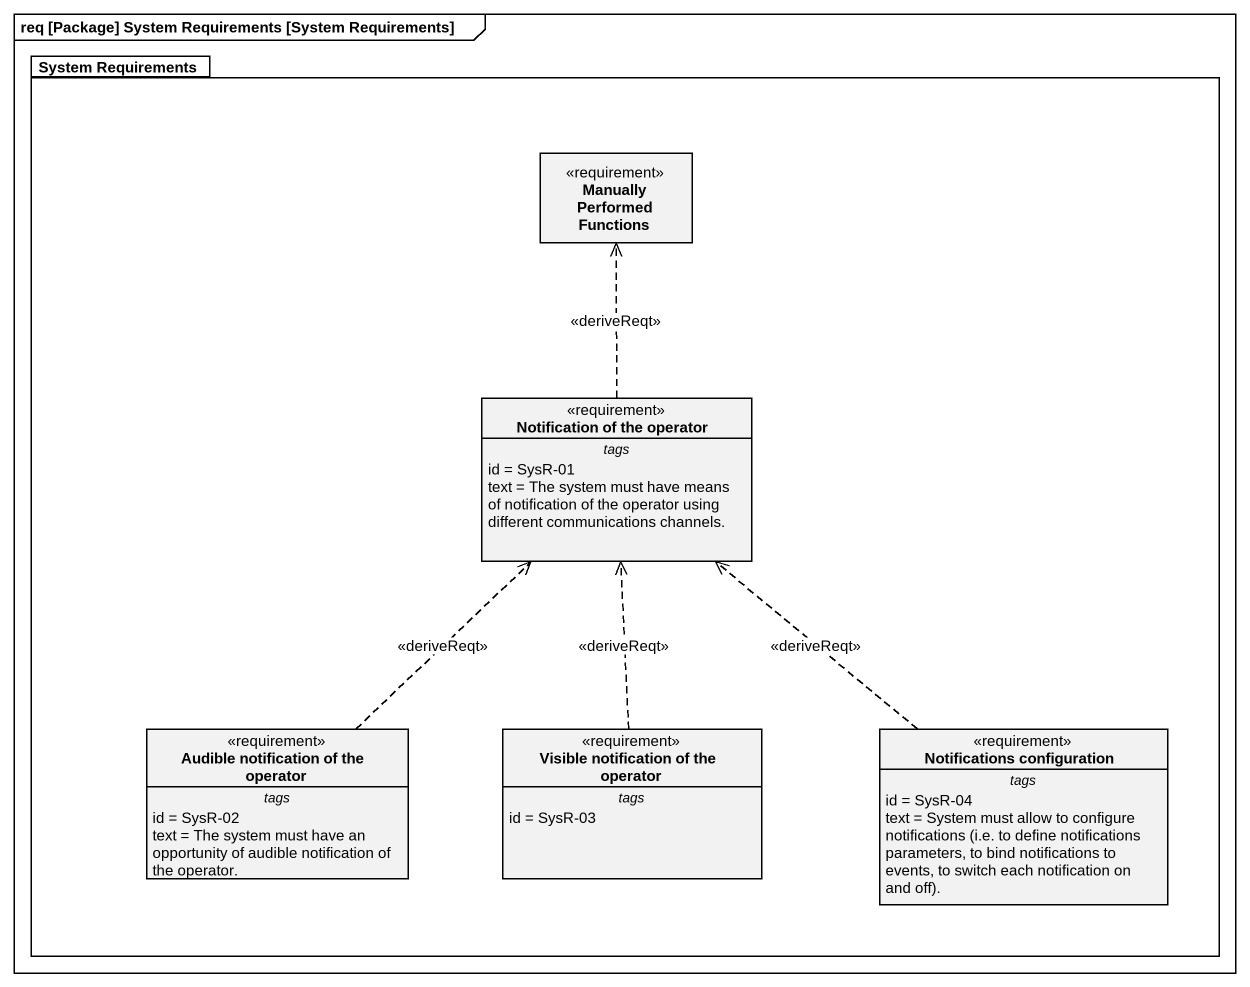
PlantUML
@startuml
mainframe req [Package] System Requirements [System Requirements]
hide circle
hide empty members
package "System Requirements" as System_Requirements {
  class "Manually Performed Functions" as Manually_Performed_Functions <<requirement>>
  class "Notification of the operator" as Notification_of_the_operator <<requirement>> {
    -- tags --
    id = SysR-01
    text = The system must have means of notification of the operator using different communications channels.
  }
  class "Audible notification of the operator" as Audible_notification_of_the <<requirement>> {
    -- tags --
    id = SysR-02
    text = The system must have an opportunity of audible notification of the operator.
  }
  class "Visible notification of the operator" as Visible_notification_of_the <<requirement>> {
    -- tags --
    id = SysR-03
  }
  class "Notifications configuration" as Notifications_configuration <<requirement>> {
    -- tags --
    id = SysR-04
    {field} text = System must allow to configure notifications (i.e. to define notifications parameters, to bind notifications to events, to switch each notification on and off).
  }
}
Notification_of_the_operator .up.> Manually_Performed_Functions : <<deriveReqt>>
Audible_notification_of_the .up.> Notification_of_the_operator : <<deriveReqt>>
Visible_notification_of_the .up.> Notification_of_the_operator : <<deriveReqt>>
Notifications_configuration .up.> Notification_of_the_operator : <<deriveReqt>>
@enduml
